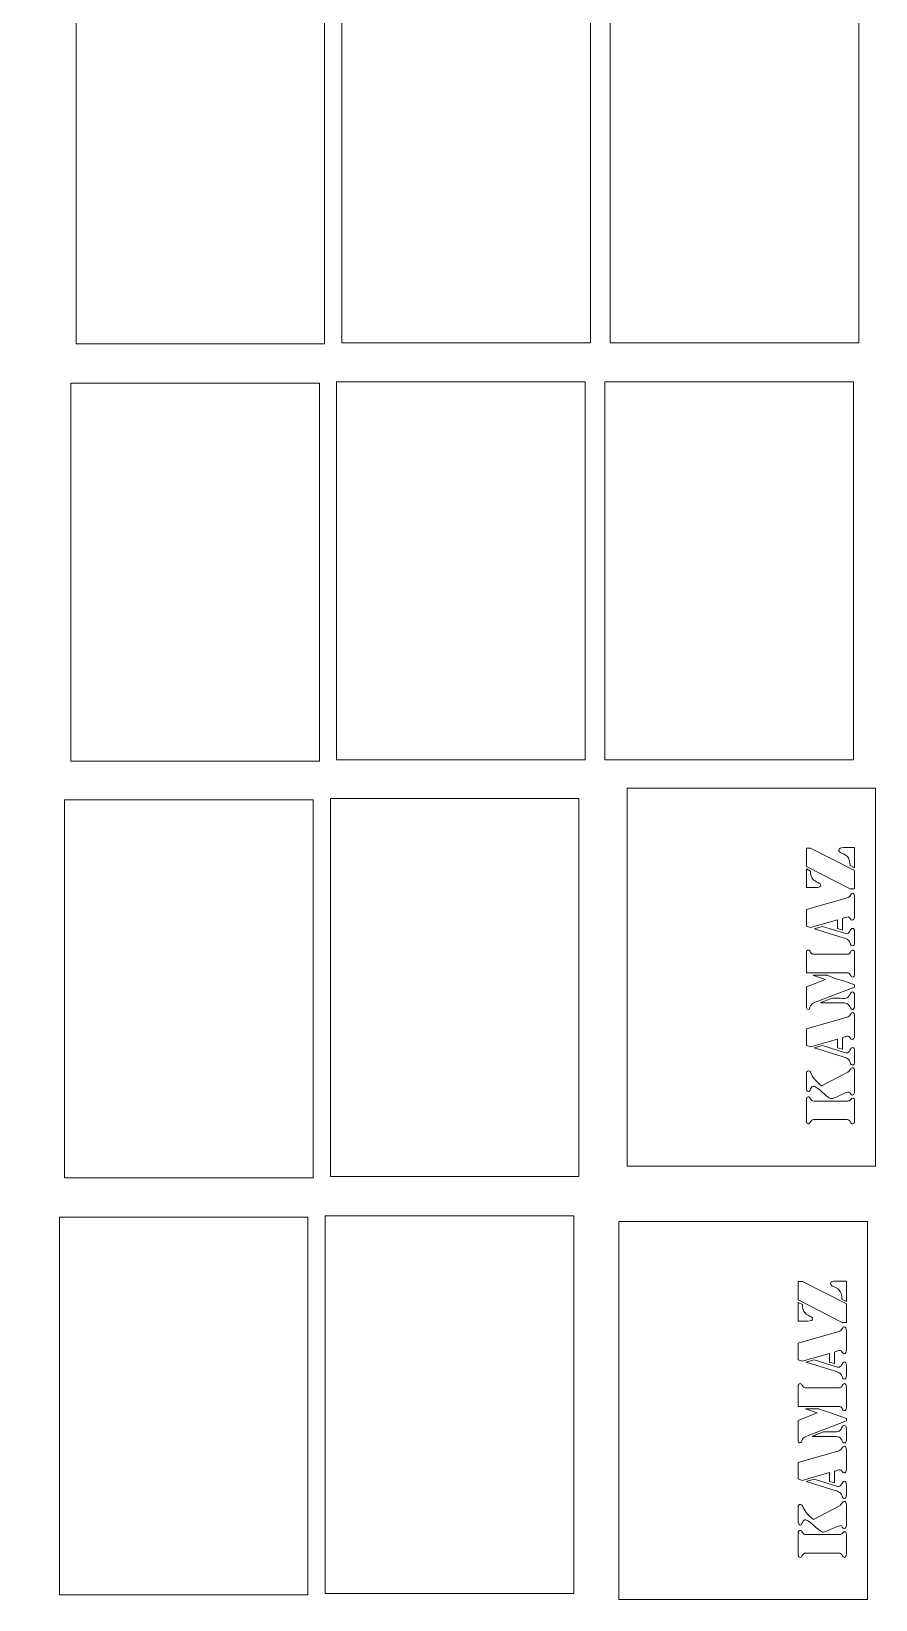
# Model space of a CAD drawing. Header units: centimetres. Extents: x -259 to 261, y 17 to 228.
# Drawn here: x -48.43 to -41.13, y 191.31 to 204.87 of the extents above; entities that cross this region are included whole.
import ezdxf

# ---------------------------------------------------------------- set-up
doc = ezdxf.new("R2010")
doc.units = ezdxf.units.CM
doc.header["$MEASUREMENT"] = 0
doc.layers.add('layer 1', color=7, linetype='Continuous')

msp = doc.modelspace()

# ---------------------------------------------------------------- linework, layer by layer
at = {"layer": 'layer 1', "color": 250, "lineweight": 9}
for points in [[(-48.04346, 202.16226), (-48.04346, 202.16226), (-45.89346, 202.16226), (-45.89346, 202.16226), (-45.89346, 202.16226), (-45.89346, 202.16226), (-45.89346, 205.43026), (-45.89346, 205.43026), (-45.89346, 205.43026), (-45.89346, 205.43026), (-48.04346, 205.43026), (-48.04346, 205.43026), (-48.04346, 205.43026), (-48.04346, 205.43026), (-48.04346, 202.16226), (-48.04346, 202.16226)], [(-45.74529, 202.17364), (-45.74529, 202.17364), (-43.59529, 202.17364), (-43.59529, 202.17364), (-43.59529, 202.17364), (-43.59529, 202.17364), (-43.59529, 205.44164), (-43.59529, 205.44164), (-43.59529, 205.44164), (-43.59529, 205.44164), (-45.74529, 205.44164), (-45.74529, 205.44164), (-45.74529, 205.44164), (-45.74529, 205.44164), (-45.74529, 202.17364), (-45.74529, 202.17364)], [(-43.42435, 202.17364), (-43.42435, 202.17364), (-41.27435, 202.17364), (-41.27435, 202.17364), (-41.27435, 202.17364), (-41.27435, 202.17364), (-41.27435, 205.44164), (-41.27435, 205.44164), (-41.27435, 205.44164), (-41.27435, 205.44164), (-43.42435, 205.44164), (-43.42435, 205.44164), (-43.42435, 205.44164), (-43.42435, 205.44164), (-43.42435, 202.17364), (-43.42435, 202.17364)], [(-48.08922, 198.5557), (-48.08922, 198.5557), (-45.93922, 198.5557), (-45.93922, 198.5557), (-45.93922, 198.5557), (-45.93922, 198.5557), (-45.93922, 201.82369), (-45.93922, 201.82369), (-45.93922, 201.82369), (-45.93922, 201.82369), (-48.08922, 201.82369), (-48.08922, 201.82369), (-48.08922, 201.82369), (-48.08922, 201.82369), (-48.08922, 198.5557), (-48.08922, 198.5557)], [(-45.79105, 198.56708), (-45.79105, 198.56708), (-43.64105, 198.56708), (-43.64105, 198.56708), (-43.64105, 198.56708), (-43.64105, 198.56708), (-43.64105, 201.83508), (-43.64105, 201.83508), (-43.64105, 201.83508), (-43.64105, 201.83508), (-45.79105, 201.83508), (-45.79105, 201.83508), (-45.79105, 201.83508), (-45.79105, 201.83508), (-45.79105, 198.56708), (-45.79105, 198.56708)], [(-43.47012, 198.56708), (-43.47012, 198.56708), (-41.32012, 198.56708), (-41.32012, 198.56708), (-41.32012, 198.56708), (-41.32012, 198.56708), (-41.32012, 201.83508), (-41.32012, 201.83508), (-41.32012, 201.83508), (-41.32012, 201.83508), (-43.47012, 201.83508), (-43.47012, 201.83508), (-43.47012, 201.83508), (-43.47012, 201.83508), (-43.47012, 198.56708), (-43.47012, 198.56708)], [(-41.12842, 198.32211), (-41.12842, 198.32211), (-43.27842, 198.32211), (-43.27842, 198.32211), (-43.27842, 198.32211), (-43.27842, 198.32211), (-43.27842, 195.05411), (-43.27842, 195.05411), (-43.27842, 195.05411), (-43.27842, 195.05411), (-41.12842, 195.05411), (-41.12842, 195.05411), (-41.12842, 195.05411), (-41.12842, 195.05411), (-41.12842, 198.32211), (-41.12842, 198.32211)], [(-48.14212, 194.95259), (-48.14212, 194.95259), (-45.99212, 194.95259), (-45.99212, 194.95259), (-45.99212, 194.95259), (-45.99212, 194.95259), (-45.99212, 198.22059), (-45.99212, 198.22059), (-45.99212, 198.22059), (-45.99212, 198.22059), (-48.14212, 198.22059), (-48.14212, 198.22059), (-48.14212, 198.22059), (-48.14212, 198.22059), (-48.14212, 194.95259), (-48.14212, 194.95259)], [(-45.84395, 194.96397), (-45.84395, 194.96397), (-43.69395, 194.96397), (-43.69395, 194.96397), (-43.69395, 194.96397), (-43.69395, 194.96397), (-43.69395, 198.23197), (-43.69395, 198.23197), (-43.69395, 198.23197), (-43.69395, 198.23197), (-45.84395, 198.23197), (-45.84395, 198.23197), (-45.84395, 198.23197), (-45.84395, 198.23197), (-45.84395, 194.96397), (-45.84395, 194.96397)], [(-48.18788, 191.34603), (-48.18788, 191.34603), (-46.03788, 191.34603), (-46.03788, 191.34603), (-46.03788, 191.34603), (-46.03788, 191.34603), (-46.03788, 194.61403), (-46.03788, 194.61403), (-46.03788, 194.61403), (-46.03788, 194.61403), (-48.18788, 194.61403), (-48.18788, 194.61403), (-48.18788, 194.61403), (-48.18788, 194.61403), (-48.18788, 191.34603), (-48.18788, 191.34603)], [(-45.88971, 191.3574), (-45.88971, 191.3574), (-43.73971, 191.3574), (-43.73971, 191.3574), (-43.73971, 191.3574), (-43.73971, 191.3574), (-43.73971, 194.62539), (-43.73971, 194.62539), (-43.73971, 194.62539), (-43.73971, 194.62539), (-45.88971, 194.62539), (-45.88971, 194.62539), (-45.88971, 194.62539), (-45.88971, 194.62539), (-45.88971, 191.3574), (-45.88971, 191.3574)], [(-41.19889, 194.57369), (-41.19889, 194.57369), (-43.34889, 194.57369), (-43.34889, 194.57369), (-43.34889, 194.57369), (-43.34889, 194.57369), (-43.34889, 191.30569), (-43.34889, 191.30569), (-43.34889, 191.30569), (-43.34889, 191.30569), (-41.19889, 191.30569), (-41.19889, 191.30569), (-41.19889, 191.30569), (-41.19889, 191.30569), (-41.19889, 194.57369), (-41.19889, 194.57369)]]:
    msp.add_open_spline(points, degree=3, knots=[0, 0, 0, 0, 0.2, 0.2, 0.2, 0.2, 0.4, 0.4, 0.4, 0.4, 0.6, 0.6, 0.6, 0.6, 1, 1, 1, 1], dxfattribs=at)
at = {"layer": 'layer 1', "color": 2, "lineweight": 9}
for points, knots in [([(-41.69131, 197.80403), (-41.69131, 197.80403), (-41.31093, 197.61041), (-41.31093, 197.61041), (-41.31093, 197.61041), (-41.31093, 197.61041), (-41.31093, 197.45096), (-41.31093, 197.45096), (-41.31093, 197.45096), (-41.31093, 197.45096), (-41.3474, 197.45096), (-41.3474, 197.45096), (-41.3474, 197.45096), (-41.3474, 197.45096), (-41.72779, 197.64525), (-41.72779, 197.64525), (-41.72779, 197.64525), (-41.72779, 197.64525), (-41.72779, 197.80403), (-41.72779, 197.80403), (-41.72779, 197.80403), (-41.72779, 197.80403), (-41.69131, 197.80403), (-41.69131, 197.80403)], [0, 0, 0, 0, 0.14285714, 0.14285714, 0.14285714, 0.14285714, 0.28571429, 0.28571429, 0.28571429, 0.28571429, 0.42857143, 0.42857143, 0.42857143, 0.42857143, 0.57142857, 0.57142857, 0.57142857, 0.57142857, 0.71428571, 0.71428571, 0.71428571, 0.71428571, 1, 1, 1, 1]), ([(-41.34973, 197.65194), (-41.34973, 197.68857), (-41.35822, 197.71581), (-41.37521, 197.73368), (-41.37521, 197.73368), (-41.38331, 197.74216), (-41.39874, 197.7511), (-41.42152, 197.76048), (-41.42152, 197.76048), (-41.43849, 197.76718), (-41.44698, 197.77566), (-41.44698, 197.78594), (-41.44698, 197.78594), (-41.44698, 197.80068), (-41.4329, 197.80805), (-41.40472, 197.80805)], [0, 0, 0, 0, 0.2, 0.2, 0.2, 0.2, 0.4, 0.4, 0.4, 0.4, 0.6, 0.6, 0.6, 0.6, 1, 1, 1, 1]), ([(-41.31093, 197.80805), (-41.31093, 197.80805), (-41.31093, 197.63251), (-41.31093, 197.63251), (-41.31093, 197.63251), (-41.31093, 197.63251), (-41.34973, 197.65194), (-41.34973, 197.65194)], [0, 0, 0, 0, 0.33333333, 0.33333333, 0.33333333, 0.33333333, 1, 1, 1, 1]), ([(-41.72779, 197.46302), (-41.72779, 197.46302), (-41.72779, 197.62314), (-41.72779, 197.62314), (-41.72779, 197.62314), (-41.72779, 197.62314), (-41.69188, 197.60505), (-41.69188, 197.60505)], [0, 0, 0, 0, 0.33333333, 0.33333333, 0.33333333, 0.33333333, 1, 1, 1, 1]), ([(-41.69188, 197.60505), (-41.69188, 197.57334), (-41.68416, 197.54921), (-41.66872, 197.53269), (-41.66872, 197.53269), (-41.661, 197.52421), (-41.64692, 197.51528), (-41.62645, 197.5059), (-41.62645, 197.5059), (-41.61101, 197.49875), (-41.60329, 197.49116), (-41.60329, 197.48311), (-41.60329, 197.48311), (-41.60329, 197.46972), (-41.6168, 197.46302), (-41.64382, 197.46302)], [0, 0, 0, 0, 0.2, 0.2, 0.2, 0.2, 0.4, 0.4, 0.4, 0.4, 0.6, 0.6, 0.6, 0.6, 1, 1, 1, 1]), ([(-41.41515, 197.19503), (-41.41515, 197.19503), (-41.41515, 197.09519), (-41.41515, 197.09519), (-41.41515, 197.09519), (-41.41515, 197.09519), (-41.45741, 197.10791), (-41.45741, 197.10791), (-41.45741, 197.10791), (-41.45741, 197.10791), (-41.45741, 197.18362), (-41.45741, 197.18362), (-41.45741, 197.18362), (-41.45741, 197.18362), (-41.69305, 197.11663), (-41.69305, 197.11663), (-41.69305, 197.11663), (-41.69305, 197.11663), (-41.72779, 197.12869), (-41.72779, 197.12869), (-41.72779, 197.12869), (-41.72779, 197.12869), (-41.72779, 197.27206), (-41.72779, 197.27206), (-41.72779, 197.27206), (-41.72779, 197.27206), (-41.37577, 197.37257), (-41.37577, 197.37257)], [0, 0, 0, 0, 0.125, 0.125, 0.125, 0.125, 0.25, 0.25, 0.25, 0.25, 0.375, 0.375, 0.375, 0.375, 0.5, 0.5, 0.5, 0.5, 0.625, 0.625, 0.625, 0.625, 0.75, 0.75, 0.75, 0.75, 1, 1, 1, 1]), ([(-41.37577, 197.37257), (-41.36265, 197.37659), (-41.353, 197.38463), (-41.34683, 197.39668), (-41.34683, 197.39668), (-41.34143, 197.40741), (-41.33564, 197.41277), (-41.32945, 197.41277), (-41.32945, 197.41277), (-41.31711, 197.41277), (-41.31093, 197.40026), (-41.31093, 197.37524)], [0, 0, 0, 0, 0.25, 0.25, 0.25, 0.25, 0.5, 0.5, 0.5, 0.5, 1, 1, 1, 1]), ([(-41.31093, 197.21712), (-41.31093, 197.19255), (-41.31749, 197.18027), (-41.33062, 197.18027), (-41.33062, 197.18027), (-41.33756, 197.18027), (-41.34345, 197.18497), (-41.34827, 197.19435), (-41.34827, 197.19435), (-41.3531, 197.20374), (-41.35879, 197.20843), (-41.36535, 197.20843), (-41.36535, 197.20843), (-41.37191, 197.20843), (-41.38041, 197.20687), (-41.39083, 197.20374), (-41.39083, 197.20374), (-41.39893, 197.20061), (-41.40704, 197.19771), (-41.41515, 197.19503)], [0, 0, 0, 0, 0.16666667, 0.16666667, 0.16666667, 0.16666667, 0.33333333, 0.33333333, 0.33333333, 0.33333333, 0.5, 0.5, 0.5, 0.5, 0.66666667, 0.66666667, 0.66666667, 0.66666667, 1, 1, 1, 1]), ([(-41.66006, 197.10658), (-41.66006, 197.10658), (-41.58885, 197.12668), (-41.58885, 197.12668), (-41.58885, 197.12668), (-41.58885, 197.12668), (-41.39662, 197.06705), (-41.39662, 197.06705)], [0, 0, 0, 0, 0.33333333, 0.33333333, 0.33333333, 0.33333333, 1, 1, 1, 1]), ([(-41.31093, 196.99202), (-41.31093, 196.97058), (-41.31692, 196.95986), (-41.32888, 196.95986), (-41.32888, 196.95986), (-41.33776, 196.95986), (-41.34297, 196.96365), (-41.34451, 196.97125), (-41.34451, 196.97125), (-41.34876, 196.98911), (-41.35667, 197.00251), (-41.36825, 197.01144), (-41.36825, 197.01144), (-41.37559, 197.01725), (-41.3889, 197.02306), (-41.4082, 197.02886)], [0, 0, 0, 0, 0.2, 0.2, 0.2, 0.2, 0.4, 0.4, 0.4, 0.4, 0.6, 0.6, 0.6, 0.6, 1, 1, 1, 1]), ([(-41.39662, 197.06705), (-41.38928, 197.06482), (-41.38331, 197.0637), (-41.37867, 197.0637), (-41.37867, 197.0637), (-41.36825, 197.0637), (-41.35918, 197.07129), (-41.35146, 197.08648), (-41.35146, 197.08648), (-41.34374, 197.10168), (-41.3364, 197.10927), (-41.32945, 197.10927), (-41.32945, 197.10927), (-41.31711, 197.10927), (-41.31093, 197.09811), (-41.31093, 197.07577)], [0, 0, 0, 0, 0.2, 0.2, 0.2, 0.2, 0.4, 0.4, 0.4, 0.4, 0.6, 0.6, 0.6, 0.6, 1, 1, 1, 1]), ([(-41.72779, 196.89485), (-41.72779, 196.91317), (-41.72219, 196.92232), (-41.711, 196.92232), (-41.711, 196.92232), (-41.70289, 196.92232), (-41.69624, 196.91629), (-41.69102, 196.90422), (-41.69102, 196.90422), (-41.68581, 196.89217), (-41.67781, 196.88613), (-41.667, 196.88613)], [0, 0, 0, 0, 0.25, 0.25, 0.25, 0.25, 0.5, 0.5, 0.5, 0.5, 1, 1, 1, 1]), ([(-41.37056, 196.88613), (-41.35976, 196.88613), (-41.35194, 196.89217), (-41.34712, 196.90422), (-41.34712, 196.90422), (-41.34229, 196.91629), (-41.33602, 196.92232), (-41.3283, 196.92232), (-41.3283, 196.92232), (-41.31672, 196.92232), (-41.31093, 196.91317), (-41.31093, 196.89485)], [0, 0, 0, 0, 0.25, 0.25, 0.25, 0.25, 0.5, 0.5, 0.5, 0.5, 1, 1, 1, 1]), ([(-41.72779, 196.43526), (-41.72779, 196.43526), (-41.72779, 196.60409), (-41.72779, 196.60409), (-41.72779, 196.60409), (-41.72779, 196.60409), (-41.56337, 196.66841), (-41.56337, 196.66841), (-41.56337, 196.66841), (-41.56337, 196.66841), (-41.66585, 196.70258), (-41.66585, 196.70258), (-41.66585, 196.70258), (-41.66585, 196.70258), (-41.66585, 196.70392), (-41.66585, 196.70392), (-41.66585, 196.70392), (-41.66585, 196.70392), (-41.55179, 196.70392), (-41.55179, 196.70392)], [0, 0, 0, 0, 0.16666667, 0.16666667, 0.16666667, 0.16666667, 0.33333333, 0.33333333, 0.33333333, 0.33333333, 0.5, 0.5, 0.5, 0.5, 0.66666667, 0.66666667, 0.66666667, 0.66666667, 1, 1, 1, 1]), ([(-41.31093, 196.62151), (-41.31093, 196.62151), (-41.31093, 196.60075), (-41.31093, 196.60075), (-41.31093, 196.60075), (-41.31093, 196.60075), (-41.656, 196.46742), (-41.656, 196.46742)], [0, 0, 0, 0, 0.33333333, 0.33333333, 0.33333333, 0.33333333, 1, 1, 1, 1]), ([(-41.31093, 196.71664), (-41.31093, 196.69788), (-41.31672, 196.6885), (-41.3283, 196.6885), (-41.3283, 196.6885), (-41.33564, 196.6885), (-41.3421, 196.69464), (-41.3477, 196.70692), (-41.3477, 196.70692), (-41.35329, 196.7192), (-41.36246, 196.72535), (-41.3752, 196.72535)], [0, 0, 0, 0, 0.25, 0.25, 0.25, 0.25, 0.5, 0.5, 0.5, 0.5, 1, 1, 1, 1]), ([(-41.60737, 196.4654), (-41.58344, 196.47649), (-41.55102, 196.4892), (-41.51011, 196.50353), (-41.51011, 196.50353), (-41.49968, 196.50536), (-41.48289, 196.50605), (-41.45974, 196.50561), (-41.45974, 196.50561), (-41.4219, 196.50426), (-41.40453, 196.50359), (-41.40762, 196.50359), (-41.40762, 196.50359), (-41.38871, 196.50359), (-41.37423, 196.5085), (-41.3642, 196.51833), (-41.3642, 196.51833), (-41.35956, 196.52235), (-41.35378, 196.53128), (-41.34683, 196.54512), (-41.34683, 196.54512), (-41.3422, 196.55495), (-41.3366, 196.55986), (-41.33004, 196.55986), (-41.33004, 196.55986), (-41.3173, 196.55986), (-41.31093, 196.55026), (-41.31093, 196.53105)], [0, 0, 0, 0, 0.125, 0.125, 0.125, 0.125, 0.25, 0.25, 0.25, 0.25, 0.375, 0.375, 0.375, 0.375, 0.5, 0.5, 0.5, 0.5, 0.625, 0.625, 0.625, 0.625, 0.75, 0.75, 0.75, 0.75, 1, 1, 1, 1]), ([(-41.656, 196.46742), (-41.67221, 196.46117), (-41.68359, 196.4529), (-41.69016, 196.44263), (-41.69016, 196.44263), (-41.6917, 196.43995), (-41.69478, 196.43213), (-41.69942, 196.41918), (-41.69942, 196.41918), (-41.70134, 196.41248), (-41.70579, 196.40914), (-41.71273, 196.40914), (-41.71273, 196.40914), (-41.72277, 196.40914), (-41.72779, 196.41784), (-41.72779, 196.43526)], [0, 0, 0, 0, 0.2, 0.2, 0.2, 0.2, 0.4, 0.4, 0.4, 0.4, 0.6, 0.6, 0.6, 0.6, 1, 1, 1, 1]), ([(-41.31093, 196.43794), (-41.31093, 196.41874), (-41.3173, 196.40914), (-41.33004, 196.40914), (-41.33004, 196.40914), (-41.3366, 196.40914), (-41.34374, 196.41706), (-41.35146, 196.43292), (-41.35146, 196.43292), (-41.35918, 196.44877), (-41.36921, 196.45825), (-41.38157, 196.46138), (-41.38157, 196.46138), (-41.39199, 196.46407), (-41.40512, 196.4654), (-41.42094, 196.4654)], [0, 0, 0, 0, 0.2, 0.2, 0.2, 0.2, 0.4, 0.4, 0.4, 0.4, 0.6, 0.6, 0.6, 0.6, 1, 1, 1, 1]), ([(-41.37577, 196.3415), (-41.36265, 196.34552), (-41.353, 196.35356), (-41.34683, 196.36562), (-41.34683, 196.36562), (-41.34143, 196.37634), (-41.33564, 196.3817), (-41.32945, 196.3817), (-41.32945, 196.3817), (-41.31711, 196.3817), (-41.31093, 196.36919), (-41.31093, 196.34417)], [0, 0, 0, 0, 0.25, 0.25, 0.25, 0.25, 0.5, 0.5, 0.5, 0.5, 1, 1, 1, 1]), ([(-41.41515, 196.16396), (-41.41515, 196.16396), (-41.41515, 196.06412), (-41.41515, 196.06412), (-41.41515, 196.06412), (-41.41515, 196.06412), (-41.45741, 196.07685), (-41.45741, 196.07685), (-41.45741, 196.07685), (-41.45741, 196.07685), (-41.45741, 196.15256), (-41.45741, 196.15256), (-41.45741, 196.15256), (-41.45741, 196.15256), (-41.69305, 196.08555), (-41.69305, 196.08555), (-41.69305, 196.08555), (-41.69305, 196.08555), (-41.72779, 196.09762), (-41.72779, 196.09762), (-41.72779, 196.09762), (-41.72779, 196.09762), (-41.72779, 196.241), (-41.72779, 196.241), (-41.72779, 196.241), (-41.72779, 196.241), (-41.37577, 196.3415), (-41.37577, 196.3415)], [0, 0, 0, 0, 0.125, 0.125, 0.125, 0.125, 0.25, 0.25, 0.25, 0.25, 0.375, 0.375, 0.375, 0.375, 0.5, 0.5, 0.5, 0.5, 0.625, 0.625, 0.625, 0.625, 0.75, 0.75, 0.75, 0.75, 1, 1, 1, 1]), ([(-41.66006, 196.07551), (-41.66006, 196.07551), (-41.58885, 196.09561), (-41.58885, 196.09561), (-41.58885, 196.09561), (-41.58885, 196.09561), (-41.39662, 196.03598), (-41.39662, 196.03598)], [0, 0, 0, 0, 0.33333333, 0.33333333, 0.33333333, 0.33333333, 1, 1, 1, 1]), ([(-41.31093, 196.18605), (-41.31093, 196.16148), (-41.31749, 196.1492), (-41.33062, 196.1492), (-41.33062, 196.1492), (-41.33756, 196.1492), (-41.34345, 196.1539), (-41.34827, 196.16329), (-41.34827, 196.16329), (-41.3531, 196.17267), (-41.35879, 196.17737), (-41.36535, 196.17737), (-41.36535, 196.17737), (-41.37191, 196.17737), (-41.38041, 196.1758), (-41.39083, 196.17267), (-41.39083, 196.17267), (-41.39893, 196.16955), (-41.40704, 196.16664), (-41.41515, 196.16396)], [0, 0, 0, 0, 0.16666667, 0.16666667, 0.16666667, 0.16666667, 0.33333333, 0.33333333, 0.33333333, 0.33333333, 0.5, 0.5, 0.5, 0.5, 0.66666667, 0.66666667, 0.66666667, 0.66666667, 1, 1, 1, 1]), ([(-41.39662, 196.03598), (-41.38928, 196.03375), (-41.38331, 196.03263), (-41.37867, 196.03263), (-41.37867, 196.03263), (-41.36825, 196.03263), (-41.35918, 196.04022), (-41.35146, 196.05542), (-41.35146, 196.05542), (-41.34374, 196.07061), (-41.3364, 196.0782), (-41.32945, 196.0782), (-41.32945, 196.0782), (-41.31711, 196.0782), (-41.31093, 196.06704), (-41.31093, 196.0447)], [0, 0, 0, 0, 0.2, 0.2, 0.2, 0.2, 0.4, 0.4, 0.4, 0.4, 0.6, 0.6, 0.6, 0.6, 1, 1, 1, 1]), ([(-41.31093, 195.96095), (-41.31093, 195.93951), (-41.31692, 195.92878), (-41.32888, 195.92878), (-41.32888, 195.92878), (-41.33776, 195.92878), (-41.34297, 195.93259), (-41.34451, 195.94018), (-41.34451, 195.94018), (-41.34876, 195.95804), (-41.35667, 195.97144), (-41.36825, 195.98038), (-41.36825, 195.98038), (-41.37559, 195.98618), (-41.3889, 195.99199), (-41.4082, 195.99779)], [0, 0, 0, 0, 0.2, 0.2, 0.2, 0.2, 0.4, 0.4, 0.4, 0.4, 0.6, 0.6, 0.6, 0.6, 1, 1, 1, 1]), ([(-41.72779, 195.84837), (-41.72779, 195.86758), (-41.72142, 195.87718), (-41.70868, 195.87718), (-41.70868, 195.87718), (-41.70019, 195.87718), (-41.69459, 195.87338), (-41.69189, 195.8658), (-41.69189, 195.8658), (-41.67683, 195.8256), (-41.645, 195.78608), (-41.59636, 195.74722)], [0, 0, 0, 0, 0.25, 0.25, 0.25, 0.25, 0.5, 0.5, 0.5, 0.5, 1, 1, 1, 1]), ([(-41.36999, 195.86581), (-41.36458, 195.86848), (-41.35764, 195.87585), (-41.34914, 195.88792), (-41.34914, 195.88792), (-41.3418, 195.89819), (-41.33524, 195.90332), (-41.32945, 195.90332), (-41.32945, 195.90332), (-41.31711, 195.90332), (-41.31093, 195.8935), (-41.31093, 195.87384)], [0, 0, 0, 0, 0.25, 0.25, 0.25, 0.25, 0.5, 0.5, 0.5, 0.5, 1, 1, 1, 1]), ([(-41.31093, 195.70033), (-41.31093, 195.67933), (-41.31769, 195.66884), (-41.33119, 195.66884), (-41.33119, 195.66884), (-41.33737, 195.66884), (-41.34258, 195.67308), (-41.34683, 195.68156), (-41.34683, 195.68156), (-41.35108, 195.69005), (-41.35494, 195.6943), (-41.35841, 195.6943), (-41.35841, 195.6943), (-41.37307, 195.6943), (-41.39913, 195.68491), (-41.43657, 195.66616), (-41.43657, 195.66616), (-41.474, 195.6474), (-41.49948, 195.63802), (-41.51299, 195.63802), (-41.51299, 195.63802), (-41.5238, 195.63802), (-41.54888, 195.65588), (-41.58825, 195.69161), (-41.58825, 195.69161), (-41.62763, 195.72735), (-41.65387, 195.74521), (-41.667, 195.74521), (-41.667, 195.74521), (-41.67665, 195.74521), (-41.68456, 195.7375), (-41.69073, 195.72209), (-41.69073, 195.72209), (-41.69691, 195.70668), (-41.70308, 195.69898), (-41.70927, 195.69898), (-41.70927, 195.69898), (-41.72161, 195.69898), (-41.72779, 195.70992), (-41.72779, 195.7318)], [0, 0, 0, 0, 0.09090909, 0.09090909, 0.09090909, 0.09090909, 0.18181818, 0.18181818, 0.18181818, 0.18181818, 0.27272727, 0.27272727, 0.27272727, 0.27272727, 0.36363636, 0.36363636, 0.36363636, 0.36363636, 0.45454545, 0.45454545, 0.45454545, 0.45454545, 0.54545455, 0.54545455, 0.54545455, 0.54545455, 0.63636364, 0.63636364, 0.63636364, 0.63636364, 0.72727273, 0.72727273, 0.72727273, 0.72727273, 0.81818182, 0.81818182, 0.81818182, 0.81818182, 1, 1, 1, 1]), ([(-41.72779, 195.62597), (-41.72779, 195.64384), (-41.72219, 195.65278), (-41.711, 195.65278), (-41.711, 195.65278), (-41.70289, 195.65278), (-41.69604, 195.64674), (-41.69045, 195.63468), (-41.69045, 195.63468), (-41.68485, 195.62262), (-41.67587, 195.61659), (-41.66352, 195.61659)], [0, 0, 0, 0, 0.25, 0.25, 0.25, 0.25, 0.5, 0.5, 0.5, 0.5, 1, 1, 1, 1]), ([(-41.36941, 195.61659), (-41.35899, 195.61659), (-41.3504, 195.62083), (-41.34364, 195.62932), (-41.34364, 195.62932), (-41.33689, 195.6378), (-41.331, 195.64204), (-41.32598, 195.64204), (-41.32598, 195.64204), (-41.31594, 195.64204), (-41.31093, 195.63422), (-41.31093, 195.61859)], [0, 0, 0, 0, 0.25, 0.25, 0.25, 0.25, 0.5, 0.5, 0.5, 0.5, 1, 1, 1, 1]), ([(-41.66468, 195.4558), (-41.67665, 195.4558), (-41.68543, 195.44977), (-41.69102, 195.43771), (-41.69102, 195.43771), (-41.69661, 195.42564), (-41.70328, 195.41961), (-41.711, 195.41961), (-41.711, 195.41961), (-41.72219, 195.41961), (-41.72779, 195.42877), (-41.72779, 195.44708)], [0, 0, 0, 0, 0.25, 0.25, 0.25, 0.25, 0.5, 0.5, 0.5, 0.5, 1, 1, 1, 1]), ([(-41.31093, 195.44708), (-41.31093, 195.42877), (-41.31672, 195.41961), (-41.3283, 195.41961), (-41.3283, 195.41961), (-41.33602, 195.41961), (-41.34258, 195.42564), (-41.34799, 195.43771), (-41.34799, 195.43771), (-41.35339, 195.44977), (-41.36246, 195.4558), (-41.3752, 195.4558)], [0, 0, 0, 0, 0.25, 0.25, 0.25, 0.25, 0.5, 0.5, 0.5, 0.5, 1, 1, 1, 1]), ([(-41.76178, 194.0556), (-41.76178, 194.0556), (-41.3814, 193.86199), (-41.3814, 193.86199), (-41.3814, 193.86199), (-41.3814, 193.86199), (-41.3814, 193.70254), (-41.3814, 193.70254), (-41.3814, 193.70254), (-41.3814, 193.70254), (-41.41787, 193.70254), (-41.41787, 193.70254), (-41.41787, 193.70254), (-41.41787, 193.70254), (-41.79826, 193.89682), (-41.79826, 193.89682), (-41.79826, 193.89682), (-41.79826, 193.89682), (-41.79826, 194.0556), (-41.79826, 194.0556), (-41.79826, 194.0556), (-41.79826, 194.0556), (-41.76178, 194.0556), (-41.76178, 194.0556)], [0, 0, 0, 0, 0.14285714, 0.14285714, 0.14285714, 0.14285714, 0.28571429, 0.28571429, 0.28571429, 0.28571429, 0.42857143, 0.42857143, 0.42857143, 0.42857143, 0.57142857, 0.57142857, 0.57142857, 0.57142857, 0.71428571, 0.71428571, 0.71428571, 0.71428571, 1, 1, 1, 1]), ([(-41.4202, 193.90353), (-41.4202, 193.94015), (-41.42869, 193.96739), (-41.44568, 193.98526), (-41.44568, 193.98526), (-41.45378, 193.99374), (-41.46921, 194.00268), (-41.49199, 194.01206), (-41.49199, 194.01206), (-41.50896, 194.01876), (-41.51746, 194.02725), (-41.51746, 194.03752), (-41.51746, 194.03752), (-41.51746, 194.05226), (-41.50336, 194.05963), (-41.47519, 194.05963)], [0, 0, 0, 0, 0.2, 0.2, 0.2, 0.2, 0.4, 0.4, 0.4, 0.4, 0.6, 0.6, 0.6, 0.6, 1, 1, 1, 1]), ([(-41.3814, 194.05963), (-41.3814, 194.05963), (-41.3814, 193.8841), (-41.3814, 193.8841), (-41.3814, 193.8841), (-41.3814, 193.8841), (-41.4202, 193.90353), (-41.4202, 193.90353)], [0, 0, 0, 0, 0.33333333, 0.33333333, 0.33333333, 0.33333333, 1, 1, 1, 1]), ([(-41.79826, 193.71459), (-41.79826, 193.71459), (-41.79826, 193.87472), (-41.79826, 193.87472), (-41.79826, 193.87472), (-41.79826, 193.87472), (-41.76235, 193.85663), (-41.76235, 193.85663)], [0, 0, 0, 0, 0.33333333, 0.33333333, 0.33333333, 0.33333333, 1, 1, 1, 1]), ([(-41.76235, 193.85663), (-41.76235, 193.82492), (-41.75463, 193.8008), (-41.73919, 193.78427), (-41.73919, 193.78427), (-41.73147, 193.77578), (-41.71738, 193.76685), (-41.69692, 193.75747), (-41.69692, 193.75747), (-41.68148, 193.75033), (-41.67376, 193.74273), (-41.67376, 193.73469), (-41.67376, 193.73469), (-41.67376, 193.72129), (-41.68727, 193.71459), (-41.71429, 193.71459)], [0, 0, 0, 0, 0.2, 0.2, 0.2, 0.2, 0.4, 0.4, 0.4, 0.4, 0.6, 0.6, 0.6, 0.6, 1, 1, 1, 1]), ([(-41.44624, 193.62415), (-41.43312, 193.62816), (-41.42347, 193.63621), (-41.4173, 193.64826), (-41.4173, 193.64826), (-41.41189, 193.65899), (-41.40611, 193.66434), (-41.39992, 193.66434), (-41.39992, 193.66434), (-41.38757, 193.66434), (-41.3814, 193.65184), (-41.3814, 193.62682)], [0, 0, 0, 0, 0.25, 0.25, 0.25, 0.25, 0.5, 0.5, 0.5, 0.5, 1, 1, 1, 1]), ([(-41.48561, 193.44661), (-41.48561, 193.44661), (-41.48561, 193.34676), (-41.48561, 193.34676), (-41.48561, 193.34676), (-41.48561, 193.34676), (-41.52788, 193.35949), (-41.52788, 193.35949), (-41.52788, 193.35949), (-41.52788, 193.35949), (-41.52788, 193.4352), (-41.52788, 193.4352), (-41.52788, 193.4352), (-41.52788, 193.4352), (-41.76352, 193.3682), (-41.76352, 193.3682), (-41.76352, 193.3682), (-41.76352, 193.3682), (-41.79826, 193.38026), (-41.79826, 193.38026), (-41.79826, 193.38026), (-41.79826, 193.38026), (-41.79826, 193.52364), (-41.79826, 193.52364), (-41.79826, 193.52364), (-41.79826, 193.52364), (-41.44624, 193.62415), (-41.44624, 193.62415)], [0, 0, 0, 0, 0.125, 0.125, 0.125, 0.125, 0.25, 0.25, 0.25, 0.25, 0.375, 0.375, 0.375, 0.375, 0.5, 0.5, 0.5, 0.5, 0.625, 0.625, 0.625, 0.625, 0.75, 0.75, 0.75, 0.75, 1, 1, 1, 1]), ([(-41.73053, 193.35816), (-41.73053, 193.35816), (-41.65932, 193.37826), (-41.65932, 193.37826), (-41.65932, 193.37826), (-41.65932, 193.37826), (-41.46709, 193.31862), (-41.46709, 193.31862)], [0, 0, 0, 0, 0.33333333, 0.33333333, 0.33333333, 0.33333333, 1, 1, 1, 1]), ([(-41.3814, 193.4687), (-41.3814, 193.44413), (-41.38796, 193.43185), (-41.40108, 193.43185), (-41.40108, 193.43185), (-41.40803, 193.43185), (-41.41392, 193.43655), (-41.41874, 193.44593), (-41.41874, 193.44593), (-41.42356, 193.45532), (-41.42926, 193.46001), (-41.43582, 193.46001), (-41.43582, 193.46001), (-41.44238, 193.46001), (-41.45088, 193.45845), (-41.4613, 193.45532), (-41.4613, 193.45532), (-41.4694, 193.45219), (-41.4775, 193.44929), (-41.48561, 193.44661)], [0, 0, 0, 0, 0.16666667, 0.16666667, 0.16666667, 0.16666667, 0.33333333, 0.33333333, 0.33333333, 0.33333333, 0.5, 0.5, 0.5, 0.5, 0.66666667, 0.66666667, 0.66666667, 0.66666667, 1, 1, 1, 1]), ([(-41.46709, 193.31862), (-41.45975, 193.3164), (-41.45378, 193.31528), (-41.44914, 193.31528), (-41.44914, 193.31528), (-41.43872, 193.31528), (-41.42964, 193.32287), (-41.42193, 193.33806), (-41.42193, 193.33806), (-41.41421, 193.35326), (-41.40687, 193.36085), (-41.39992, 193.36085), (-41.39992, 193.36085), (-41.38757, 193.36085), (-41.3814, 193.34968), (-41.3814, 193.32735)], [0, 0, 0, 0, 0.2, 0.2, 0.2, 0.2, 0.4, 0.4, 0.4, 0.4, 0.6, 0.6, 0.6, 0.6, 1, 1, 1, 1]), ([(-41.3814, 193.2436), (-41.3814, 193.22215), (-41.38738, 193.21143), (-41.39935, 193.21143), (-41.39935, 193.21143), (-41.40822, 193.21143), (-41.41343, 193.21523), (-41.41498, 193.22282), (-41.41498, 193.22282), (-41.41923, 193.24069), (-41.42714, 193.25409), (-41.43872, 193.26302), (-41.43872, 193.26302), (-41.44605, 193.26883), (-41.45937, 193.27464), (-41.47867, 193.28044)], [0, 0, 0, 0, 0.2, 0.2, 0.2, 0.2, 0.4, 0.4, 0.4, 0.4, 0.6, 0.6, 0.6, 0.6, 1, 1, 1, 1]), ([(-41.79826, 193.14643), (-41.79826, 193.16475), (-41.79266, 193.1739), (-41.78147, 193.1739), (-41.78147, 193.1739), (-41.77336, 193.1739), (-41.7667, 193.16787), (-41.76149, 193.1558), (-41.76149, 193.1558), (-41.75628, 193.14374), (-41.74827, 193.13771), (-41.73746, 193.13771)], [0, 0, 0, 0, 0.25, 0.25, 0.25, 0.25, 0.5, 0.5, 0.5, 0.5, 1, 1, 1, 1]), ([(-41.44103, 193.13771), (-41.43022, 193.13771), (-41.42241, 193.14374), (-41.41759, 193.1558), (-41.41759, 193.1558), (-41.41275, 193.16787), (-41.40648, 193.1739), (-41.39877, 193.1739), (-41.39877, 193.1739), (-41.38719, 193.1739), (-41.3814, 193.16475), (-41.3814, 193.14643)], [0, 0, 0, 0, 0.25, 0.25, 0.25, 0.25, 0.5, 0.5, 0.5, 0.5, 1, 1, 1, 1]), ([(-41.79826, 192.68684), (-41.79826, 192.68684), (-41.79826, 192.85567), (-41.79826, 192.85567), (-41.79826, 192.85567), (-41.79826, 192.85567), (-41.63383, 192.91999), (-41.63383, 192.91999), (-41.63383, 192.91999), (-41.63383, 192.91999), (-41.73632, 192.95416), (-41.73632, 192.95416), (-41.73632, 192.95416), (-41.73632, 192.95416), (-41.73632, 192.9555), (-41.73632, 192.9555), (-41.73632, 192.9555), (-41.73632, 192.9555), (-41.62226, 192.9555), (-41.62226, 192.9555)], [0, 0, 0, 0, 0.16666667, 0.16666667, 0.16666667, 0.16666667, 0.33333333, 0.33333333, 0.33333333, 0.33333333, 0.5, 0.5, 0.5, 0.5, 0.66666667, 0.66666667, 0.66666667, 0.66666667, 1, 1, 1, 1]), ([(-41.3814, 192.96822), (-41.3814, 192.94946), (-41.38719, 192.94008), (-41.39877, 192.94008), (-41.39877, 192.94008), (-41.40611, 192.94008), (-41.41257, 192.94622), (-41.41816, 192.9585), (-41.41816, 192.9585), (-41.42376, 192.97078), (-41.43293, 192.97692), (-41.44567, 192.97692)], [0, 0, 0, 0, 0.25, 0.25, 0.25, 0.25, 0.5, 0.5, 0.5, 0.5, 1, 1, 1, 1]), ([(-41.3814, 192.87309), (-41.3814, 192.87309), (-41.3814, 192.85232), (-41.3814, 192.85232), (-41.3814, 192.85232), (-41.3814, 192.85232), (-41.72647, 192.719), (-41.72647, 192.719)], [0, 0, 0, 0, 0.33333333, 0.33333333, 0.33333333, 0.33333333, 1, 1, 1, 1]), ([(-41.72647, 192.719), (-41.74268, 192.71275), (-41.75406, 192.70448), (-41.76062, 192.69421), (-41.76062, 192.69421), (-41.76216, 192.69153), (-41.76525, 192.68371), (-41.76989, 192.67076), (-41.76989, 192.67076), (-41.77181, 192.66406), (-41.77626, 192.66072), (-41.7832, 192.66072), (-41.7832, 192.66072), (-41.79324, 192.66072), (-41.79826, 192.66942), (-41.79826, 192.68684)], [0, 0, 0, 0, 0.2, 0.2, 0.2, 0.2, 0.4, 0.4, 0.4, 0.4, 0.6, 0.6, 0.6, 0.6, 1, 1, 1, 1]), ([(-41.67784, 192.71698), (-41.65391, 192.72807), (-41.62148, 192.74078), (-41.58057, 192.75511), (-41.58057, 192.75511), (-41.57015, 192.75694), (-41.55336, 192.75764), (-41.5302, 192.75718), (-41.5302, 192.75718), (-41.49237, 192.75585), (-41.475, 192.75517), (-41.47809, 192.75517), (-41.47809, 192.75517), (-41.45918, 192.75517), (-41.4447, 192.76008), (-41.43467, 192.76991), (-41.43467, 192.76991), (-41.43003, 192.77393), (-41.42424, 192.78286), (-41.4173, 192.7967), (-41.4173, 192.7967), (-41.41267, 192.80653), (-41.40707, 192.81144), (-41.40051, 192.81144), (-41.40051, 192.81144), (-41.38777, 192.81144), (-41.3814, 192.80183), (-41.3814, 192.78263)], [0, 0, 0, 0, 0.125, 0.125, 0.125, 0.125, 0.25, 0.25, 0.25, 0.25, 0.375, 0.375, 0.375, 0.375, 0.5, 0.5, 0.5, 0.5, 0.625, 0.625, 0.625, 0.625, 0.75, 0.75, 0.75, 0.75, 1, 1, 1, 1]), ([(-41.3814, 192.68952), (-41.3814, 192.67031), (-41.38777, 192.66072), (-41.40051, 192.66072), (-41.40051, 192.66072), (-41.40707, 192.66072), (-41.41421, 192.66864), (-41.42193, 192.6845), (-41.42193, 192.6845), (-41.42964, 192.70035), (-41.43968, 192.70983), (-41.45204, 192.71296), (-41.45204, 192.71296), (-41.46245, 192.71564), (-41.47558, 192.71698), (-41.49141, 192.71698)], [0, 0, 0, 0, 0.2, 0.2, 0.2, 0.2, 0.4, 0.4, 0.4, 0.4, 0.6, 0.6, 0.6, 0.6, 1, 1, 1, 1]), ([(-41.48561, 192.41554), (-41.48561, 192.41554), (-41.48561, 192.3157), (-41.48561, 192.3157), (-41.48561, 192.3157), (-41.48561, 192.3157), (-41.52788, 192.32843), (-41.52788, 192.32843), (-41.52788, 192.32843), (-41.52788, 192.32843), (-41.52788, 192.40414), (-41.52788, 192.40414), (-41.52788, 192.40414), (-41.52788, 192.40414), (-41.76352, 192.33713), (-41.76352, 192.33713), (-41.76352, 192.33713), (-41.76352, 192.33713), (-41.79826, 192.3492), (-41.79826, 192.3492), (-41.79826, 192.3492), (-41.79826, 192.3492), (-41.79826, 192.49258), (-41.79826, 192.49258), (-41.79826, 192.49258), (-41.79826, 192.49258), (-41.44624, 192.59308), (-41.44624, 192.59308)], [0, 0, 0, 0, 0.125, 0.125, 0.125, 0.125, 0.25, 0.25, 0.25, 0.25, 0.375, 0.375, 0.375, 0.375, 0.5, 0.5, 0.5, 0.5, 0.625, 0.625, 0.625, 0.625, 0.75, 0.75, 0.75, 0.75, 1, 1, 1, 1]), ([(-41.44624, 192.59308), (-41.43312, 192.59709), (-41.42347, 192.60513), (-41.4173, 192.6172), (-41.4173, 192.6172), (-41.41189, 192.62792), (-41.40611, 192.63327), (-41.39992, 192.63327), (-41.39992, 192.63327), (-41.38757, 192.63327), (-41.3814, 192.62077), (-41.3814, 192.59576)], [0, 0, 0, 0, 0.25, 0.25, 0.25, 0.25, 0.5, 0.5, 0.5, 0.5, 1, 1, 1, 1]), ([(-41.3814, 192.43763), (-41.3814, 192.41306), (-41.38796, 192.40078), (-41.40108, 192.40078), (-41.40108, 192.40078), (-41.40803, 192.40078), (-41.41392, 192.40548), (-41.41874, 192.41486), (-41.41874, 192.41486), (-41.42356, 192.42425), (-41.42926, 192.42895), (-41.43582, 192.42895), (-41.43582, 192.42895), (-41.44238, 192.42895), (-41.45088, 192.42738), (-41.4613, 192.42425), (-41.4613, 192.42425), (-41.4694, 192.42113), (-41.4775, 192.41822), (-41.48561, 192.41554)], [0, 0, 0, 0, 0.16666667, 0.16666667, 0.16666667, 0.16666667, 0.33333333, 0.33333333, 0.33333333, 0.33333333, 0.5, 0.5, 0.5, 0.5, 0.66666667, 0.66666667, 0.66666667, 0.66666667, 1, 1, 1, 1]), ([(-41.73053, 192.32709), (-41.73053, 192.32709), (-41.65932, 192.34719), (-41.65932, 192.34719), (-41.65932, 192.34719), (-41.65932, 192.34719), (-41.46709, 192.28756), (-41.46709, 192.28756)], [0, 0, 0, 0, 0.33333333, 0.33333333, 0.33333333, 0.33333333, 1, 1, 1, 1]), ([(-41.46709, 192.28756), (-41.45975, 192.28533), (-41.45378, 192.28421), (-41.44914, 192.28421), (-41.44914, 192.28421), (-41.43872, 192.28421), (-41.42964, 192.2918), (-41.42193, 192.307), (-41.42193, 192.307), (-41.41421, 192.32219), (-41.40687, 192.32978), (-41.39992, 192.32978), (-41.39992, 192.32978), (-41.38757, 192.32978), (-41.3814, 192.31862), (-41.3814, 192.29628)], [0, 0, 0, 0, 0.2, 0.2, 0.2, 0.2, 0.4, 0.4, 0.4, 0.4, 0.6, 0.6, 0.6, 0.6, 1, 1, 1, 1]), ([(-41.3814, 192.21253), (-41.3814, 192.19109), (-41.38738, 192.18036), (-41.39935, 192.18036), (-41.39935, 192.18036), (-41.40822, 192.18036), (-41.41343, 192.18416), (-41.41498, 192.19176), (-41.41498, 192.19176), (-41.41923, 192.20962), (-41.42714, 192.22302), (-41.43872, 192.23195), (-41.43872, 192.23195), (-41.44605, 192.23776), (-41.45937, 192.24356), (-41.47867, 192.24937)], [0, 0, 0, 0, 0.2, 0.2, 0.2, 0.2, 0.4, 0.4, 0.4, 0.4, 0.6, 0.6, 0.6, 0.6, 1, 1, 1, 1]), ([(-41.44045, 192.11739), (-41.43505, 192.12006), (-41.42811, 192.12743), (-41.41961, 192.1395), (-41.41961, 192.1395), (-41.41227, 192.14976), (-41.40572, 192.1549), (-41.39992, 192.1549), (-41.39992, 192.1549), (-41.38757, 192.1549), (-41.3814, 192.14508), (-41.3814, 192.12543)], [0, 0, 0, 0, 0.25, 0.25, 0.25, 0.25, 0.5, 0.5, 0.5, 0.5, 1, 1, 1, 1]), ([(-41.79826, 192.09995), (-41.79826, 192.11916), (-41.79189, 192.12876), (-41.77915, 192.12876), (-41.77915, 192.12876), (-41.77066, 192.12876), (-41.76506, 192.12497), (-41.76236, 192.11738), (-41.76236, 192.11738), (-41.7473, 192.07718), (-41.71547, 192.03766), (-41.66683, 191.9988)], [0, 0, 0, 0, 0.25, 0.25, 0.25, 0.25, 0.5, 0.5, 0.5, 0.5, 1, 1, 1, 1]), ([(-41.3814, 191.9519), (-41.3814, 191.93091), (-41.38815, 191.92042), (-41.40166, 191.92042), (-41.40166, 191.92042), (-41.40784, 191.92042), (-41.41305, 191.92466), (-41.4173, 191.93315), (-41.4173, 191.93315), (-41.42154, 191.94163), (-41.4254, 191.94588), (-41.42887, 191.94588), (-41.42887, 191.94588), (-41.44354, 191.94588), (-41.46959, 191.93649), (-41.50704, 191.91774), (-41.50704, 191.91774), (-41.54447, 191.89898), (-41.56995, 191.8896), (-41.58346, 191.8896), (-41.58346, 191.8896), (-41.59427, 191.8896), (-41.61935, 191.90747), (-41.65872, 191.94319), (-41.65872, 191.94319), (-41.69809, 191.97893), (-41.72434, 191.99679), (-41.73746, 191.99679), (-41.73746, 191.99679), (-41.74711, 191.99679), (-41.75503, 191.98908), (-41.7612, 191.97368), (-41.7612, 191.97368), (-41.76738, 191.95826), (-41.77356, 191.95055), (-41.77972, 191.95055), (-41.77972, 191.95055), (-41.79208, 191.95055), (-41.79826, 191.9615), (-41.79826, 191.98338)], [0, 0, 0, 0, 0.09090909, 0.09090909, 0.09090909, 0.09090909, 0.18181818, 0.18181818, 0.18181818, 0.18181818, 0.27272727, 0.27272727, 0.27272727, 0.27272727, 0.36363636, 0.36363636, 0.36363636, 0.36363636, 0.45454545, 0.45454545, 0.45454545, 0.45454545, 0.54545455, 0.54545455, 0.54545455, 0.54545455, 0.63636364, 0.63636364, 0.63636364, 0.63636364, 0.72727273, 0.72727273, 0.72727273, 0.72727273, 0.81818182, 0.81818182, 0.81818182, 0.81818182, 1, 1, 1, 1]), ([(-41.79826, 191.87755), (-41.79826, 191.89542), (-41.79266, 191.90436), (-41.78147, 191.90436), (-41.78147, 191.90436), (-41.77336, 191.90436), (-41.76651, 191.89832), (-41.76092, 191.88626), (-41.76092, 191.88626), (-41.75532, 191.87419), (-41.74634, 191.86817), (-41.73399, 191.86817)], [0, 0, 0, 0, 0.25, 0.25, 0.25, 0.25, 0.5, 0.5, 0.5, 0.5, 1, 1, 1, 1]), ([(-41.43988, 191.86817), (-41.42946, 191.86817), (-41.42086, 191.87241), (-41.41411, 191.88089), (-41.41411, 191.88089), (-41.40735, 191.88937), (-41.40147, 191.89361), (-41.39645, 191.89361), (-41.39645, 191.89361), (-41.38642, 191.89361), (-41.3814, 191.8858), (-41.3814, 191.87017)], [0, 0, 0, 0, 0.25, 0.25, 0.25, 0.25, 0.5, 0.5, 0.5, 0.5, 1, 1, 1, 1]), ([(-41.73515, 191.70738), (-41.74711, 191.70738), (-41.75589, 191.70134), (-41.76149, 191.68929), (-41.76149, 191.68929), (-41.76709, 191.67722), (-41.77375, 191.67119), (-41.78147, 191.67119), (-41.78147, 191.67119), (-41.79266, 191.67119), (-41.79826, 191.68035), (-41.79826, 191.69866)], [0, 0, 0, 0, 0.25, 0.25, 0.25, 0.25, 0.5, 0.5, 0.5, 0.5, 1, 1, 1, 1]), ([(-41.3814, 191.69866), (-41.3814, 191.68035), (-41.38719, 191.67119), (-41.39877, 191.67119), (-41.39877, 191.67119), (-41.40648, 191.67119), (-41.41305, 191.67722), (-41.41846, 191.68929), (-41.41846, 191.68929), (-41.42386, 191.70134), (-41.43293, 191.70738), (-41.44567, 191.70738)], [0, 0, 0, 0, 0.25, 0.25, 0.25, 0.25, 0.5, 0.5, 0.5, 0.5, 1, 1, 1, 1])]:
    msp.add_open_spline(points, degree=3, knots=knots, dxfattribs=at)
for points in [[(-41.40472, 197.80805), (-41.40472, 197.80805), (-41.31093, 197.80805), (-41.31093, 197.80805)], [(-41.64382, 197.46302), (-41.64382, 197.46302), (-41.72779, 197.46302), (-41.72779, 197.46302)], [(-41.31093, 197.37524), (-41.31093, 197.37524), (-41.31093, 197.21712), (-41.31093, 197.21712)], [(-41.4082, 197.02886), (-41.4082, 197.02886), (-41.66006, 197.10658), (-41.66006, 197.10658)], [(-41.31093, 197.07577), (-41.31093, 197.07577), (-41.31093, 196.99202), (-41.31093, 196.99202)], [(-41.72779, 196.72535), (-41.72779, 196.72535), (-41.72779, 196.89485), (-41.72779, 196.89485)], [(-41.667, 196.88613), (-41.667, 196.88613), (-41.37056, 196.88613), (-41.37056, 196.88613)], [(-41.31093, 196.89485), (-41.31093, 196.89485), (-41.31093, 196.71664), (-41.31093, 196.71664)], [(-41.3752, 196.72535), (-41.3752, 196.72535), (-41.72779, 196.72535), (-41.72779, 196.72535)], [(-41.55179, 196.70392), (-41.55179, 196.70392), (-41.4715, 196.67645), (-41.31093, 196.62151)], [(-41.31093, 196.53105), (-41.31093, 196.53105), (-41.31093, 196.43794), (-41.31093, 196.43794)], [(-41.42094, 196.4654), (-41.42094, 196.4654), (-41.60737, 196.4654), (-41.60737, 196.4654)], [(-41.31093, 196.34417), (-41.31093, 196.34417), (-41.31093, 196.18605), (-41.31093, 196.18605)], [(-41.4082, 195.99779), (-41.4082, 195.99779), (-41.66006, 196.07551), (-41.66006, 196.07551)], [(-41.31093, 196.0447), (-41.31093, 196.0447), (-41.31093, 195.96095), (-41.31093, 195.96095)], [(-41.72779, 195.7318), (-41.72779, 195.7318), (-41.72779, 195.84837), (-41.72779, 195.84837)], [(-41.59636, 195.74722), (-41.59636, 195.74722), (-41.36999, 195.86581), (-41.36999, 195.86581)], [(-41.31093, 195.87384), (-41.31093, 195.87384), (-41.31093, 195.70033), (-41.31093, 195.70033)], [(-41.72779, 195.44708), (-41.72779, 195.44708), (-41.72779, 195.62597), (-41.72779, 195.62597)], [(-41.66352, 195.61659), (-41.66352, 195.61659), (-41.36941, 195.61659), (-41.36941, 195.61659)], [(-41.31093, 195.61859), (-41.31093, 195.61859), (-41.31093, 195.44708), (-41.31093, 195.44708)], [(-41.3752, 195.4558), (-41.3752, 195.4558), (-41.66468, 195.4558), (-41.66468, 195.4558)], [(-41.47519, 194.05963), (-41.47519, 194.05963), (-41.3814, 194.05963), (-41.3814, 194.05963)], [(-41.71429, 193.71459), (-41.71429, 193.71459), (-41.79826, 193.71459), (-41.79826, 193.71459)], [(-41.3814, 193.62682), (-41.3814, 193.62682), (-41.3814, 193.4687), (-41.3814, 193.4687)], [(-41.47867, 193.28044), (-41.47867, 193.28044), (-41.73053, 193.35816), (-41.73053, 193.35816)], [(-41.3814, 193.32735), (-41.3814, 193.32735), (-41.3814, 193.2436), (-41.3814, 193.2436)], [(-41.79826, 192.97692), (-41.79826, 192.97692), (-41.79826, 193.14643), (-41.79826, 193.14643)], [(-41.73746, 193.13771), (-41.73746, 193.13771), (-41.44103, 193.13771), (-41.44103, 193.13771)], [(-41.3814, 193.14643), (-41.3814, 193.14643), (-41.3814, 192.96822), (-41.3814, 192.96822)], [(-41.44567, 192.97692), (-41.44567, 192.97692), (-41.79826, 192.97692), (-41.79826, 192.97692)], [(-41.62226, 192.9555), (-41.62226, 192.9555), (-41.54197, 192.92803), (-41.3814, 192.87309)], [(-41.49141, 192.71698), (-41.49141, 192.71698), (-41.67784, 192.71698), (-41.67784, 192.71698)], [(-41.3814, 192.78263), (-41.3814, 192.78263), (-41.3814, 192.68952), (-41.3814, 192.68952)], [(-41.3814, 192.59576), (-41.3814, 192.59576), (-41.3814, 192.43763), (-41.3814, 192.43763)], [(-41.47867, 192.24937), (-41.47867, 192.24937), (-41.73053, 192.32709), (-41.73053, 192.32709)], [(-41.3814, 192.29628), (-41.3814, 192.29628), (-41.3814, 192.21253), (-41.3814, 192.21253)], [(-41.79826, 191.98338), (-41.79826, 191.98338), (-41.79826, 192.09995), (-41.79826, 192.09995)], [(-41.66683, 191.9988), (-41.66683, 191.9988), (-41.44045, 192.11739), (-41.44045, 192.11739)], [(-41.3814, 192.12543), (-41.3814, 192.12543), (-41.3814, 191.9519), (-41.3814, 191.9519)], [(-41.79826, 191.69866), (-41.79826, 191.69866), (-41.79826, 191.87755), (-41.79826, 191.87755)], [(-41.3814, 191.87017), (-41.3814, 191.87017), (-41.3814, 191.69866), (-41.3814, 191.69866)], [(-41.73399, 191.86817), (-41.73399, 191.86817), (-41.43988, 191.86817), (-41.43988, 191.86817)], [(-41.44567, 191.70738), (-41.44567, 191.70738), (-41.73515, 191.70738), (-41.73515, 191.70738)]]:
    msp.add_open_spline(points, degree=3, dxfattribs=at)
at = {"layer": 'layer 1', "color": 250, "lineweight": 9}
for points in [[(-48.34291, 197.51795), (-48.34291, 197.51795), (-48.34291, 197.51796), (-48.34291, 197.51796)], [(-48.37196, 195.57166), (-48.37196, 195.57166), (-48.37196, 195.57167), (-48.37196, 195.57167)], [(-48.43004, 193.77063), (-48.43004, 193.77063), (-48.43004, 193.77064), (-48.43004, 193.77064)], [(-48.401, 192.02769), (-48.401, 192.02769), (-48.401, 192.0277), (-48.401, 192.0277)]]:
    msp.add_open_spline(points, degree=3, dxfattribs=at)

doc.saveas('drawing.dxf')
